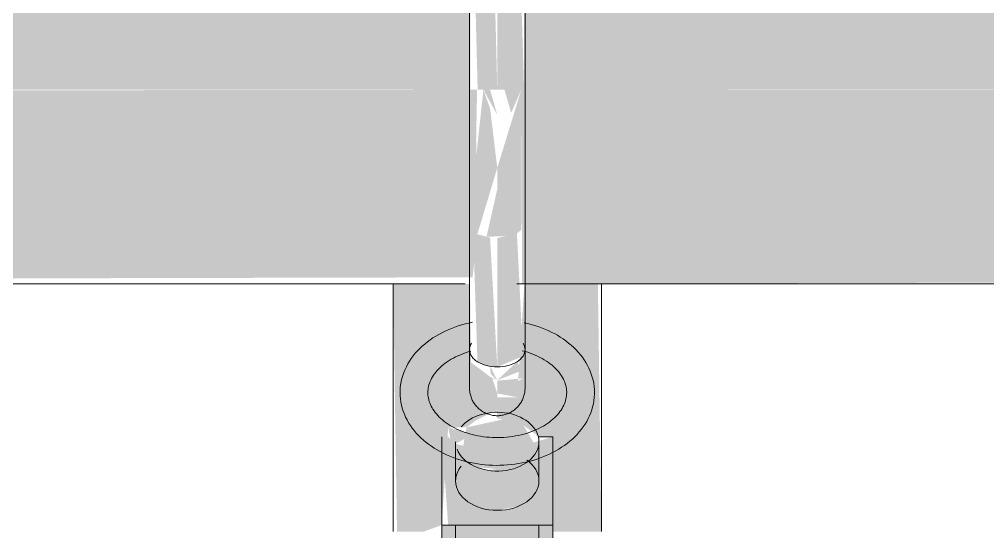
# Model space of a CAD drawing. Header units: inches. Extents: x 21380 to 98133, y -290 to 853.
# Drawn here: x 36579.25 to 36587.97, y 282.95 to 287.57 of the extents above; entities that cross this region are included whole.
import ezdxf

# ---------------------------------------------------------------- set-up
doc = ezdxf.new("R2010")
doc.units = ezdxf.units.IN
doc.header["$MEASUREMENT"] = 0
doc.layers.add('Q-SPCQ', color=91, linetype='Continuous', lineweight=9)

# ---------------------------------------------------------------- blocks, each defined once
blk = doc.blocks.new('Basketball_Backstop-Performance_Sports_Systems-3103-Ceiling_Hung - 27_-0_ to 27_-11 7_8_-706978-Building Section - East_West looking South')
at = {"layer": 'Q-SPCQ'}
h = blk.add_hatch(color=256, dxfattribs=at)
h.paths.add_polyline_path([(-24956.6117, 286.9375), (-24956.6764, 289.5), (-24956.8531, 289.5), (-24956.7884, 286.9375), (-24956.6764, 286.9375)], flags=0)
h.paths.add_polyline_path([(-24956.7313, 290.125), (-24956.6117, 290.125), (-24956.6764, 290.4375), (-24956.8531, 290.4375), (-24956.7838, 290.125), (-24956.7367, 290.125)], flags=0)
h = blk.add_hatch(color=256, dxfattribs=at)
h.paths.add_polyline_path([(-24956.6117, 286.9375), (-24956.3702, 286.9375), (-24956.4488, 289.5), (-24956.6117, 289.5), (-24956.6117, 288.8204)], flags=0)
h.paths.add_polyline_path([(-24956.547, 290.125), (-24956.3702, 290.125), (-24956.4349, 290.4375), (-24956.6117, 290.4375), (-24956.5527, 290.125)], flags=0)
h = blk.add_hatch(color=256, dxfattribs=at)
h.paths.add_polyline_path([(-24986.6117, 286.9375), (-24982.8531, 286.9375), (-24982.8531, 288.6875), (-24983.4867, 288.6188), (-24983.4867, 288.1875), (-24983.6742, 288.1875), (-24983.6742, 288.6875), (-24986.6117, 288.6279), (-24986.6117, 287.3904)], flags=0)
h.paths.add_polyline_path([(-24956.3618, 286.9375), (-24930.8531, 286.9695), (-24930.8531, 288.6875), (-24931.4867, 288.6279), (-24931.4867, 288.1875), (-24931.6742, 288.1984), (-24931.6742, 288.6875), (-24955.5492, 288.6279), (-24955.5492, 288.1875), (-24955.7367, 288.1875), (-24955.7919, 288.6875), (-24956.3702, 288.6279), (-24956.3702, 286.9375)], flags=0)
h.paths.add_polyline_path([(-24956.8531, 286.9375), (-24956.8531, 288.6875), (-24957.4867, 288.6279), (-24957.4867, 288.1875), (-24957.6742, 288.1875), (-24957.6742, 288.6875), (-24981.5492, 288.6131), (-24981.5492, 288.1875), (-24981.7367, 288.1875), (-24981.7367, 288.6875), (-24982.3702, 288.6155), (-24982.3702, 286.9375), (-24960.1785, 286.9375)], flags=0)
h.paths.add_polyline_path([(-24929.4724, 286.9375), (-24926.6117, 286.9375), (-24926.6117, 288.6875), (-24929.5492, 288.6279), (-24929.5492, 288.1875), (-24929.7367, 288.1894), (-24929.7367, 288.6875), (-24930.3702, 288.6279), (-24930.3702, 286.9375)], flags=0)
h = blk.add_hatch(color=256, dxfattribs=at)
h.paths.add_polyline_path([(-24930.7884, 286.9375), (-24930.6073, 286.7018), (-24930.4867, 286.9375), (-24930.7367, 286.9375)], flags=0)
h.paths.add_polyline_path([(-24956.3952, 286.9375), (-24956.547, 286.9375), (-24956.4867, 286.7297), (-24956.4349, 286.8473)], flags=0)
h.paths.add_polyline_path([(-24956.7367, 286.9375), (-24956.6117, 286.711), (-24956.6764, 286.9375)], flags=0)
h.paths.add_polyline_path([(-24982.4349, 286.9375), (-24982.7367, 286.8667), (-24982.6117, 286.6958), (-24982.4578, 286.9061)], flags=0)
h.paths.add_polyline_path([(-24982.3952, 286.9375), (-24982.4464, 286.9061), (-24982.4094, 286.9058)], flags=0)
h.paths.add_polyline_path([(-24956.7884, 285.6437), (-24956.8019, 286.4846), (-24956.7935, 286.9375), (-24982.3946, 286.9057), (-24982.3768, 285.1875), (-24956.8339, 285.2471), (-24956.79, 285.6449)], flags=0)
h.paths.add_polyline_path([(-24956.3952, 285.6745), (-24956.6117, 286.0424), (-24956.7084, 285.6131), (-24956.4867, 285.6201), (-24956.4332, 285.645)], flags=0)
h.paths.add_polyline_path([(-24956.3798, 285.1875), (-24930.7963, 285.2593), (-24930.8282, 286.9375), (-24956.3952, 286.9375), (-24956.3886, 285.1875)], flags=0)
h.paths.add_polyline_path([(-24982.8064, 285.1875), (-24982.7889, 285.4793), (-24982.8531, 286.9375), (-24986.6117, 286.9375), (-24986.6117, 285.1875), (-24982.8465, 285.1875)], flags=0)
h.paths.add_polyline_path([(-24930.3952, 286.9375), (-24930.4349, 286.9375), (-24930.4349, 286.8488)], flags=0)
h.paths.add_polyline_path([(-24926.6117, 285.1875), (-24926.6117, 286.9375), (-24930.3952, 286.9375), (-24930.3768, 285.1875)], flags=0)
for points in [[(-24956.7884, 285.6437), (-24956.6117, 286.2335), (-24956.6764, 286.7677), (-24956.7367, 286.9375), (-24956.8323, 286.0424), (-24956.79, 285.6582)], [(-24956.3952, 285.6745), (-24956.3952, 286.9375), (-24956.6117, 286.2335), (-24956.6117, 286.0424), (-24956.4349, 285.742)], [(-24956.6117, 284.4395), (-24956.6764, 285.6053), (-24956.8286, 285.6437), (-24956.79, 284.486), (-24956.7084, 284.4516)], [(-24956.6117, 284.4395), (-24956.3798, 284.537), (-24956.4349, 285.6437), (-24956.6117, 285.6002)], [(-24956.8998, 284.6225), (-24956.842, 284.649), (-24956.8821, 284.7963)], [(-24956.6117, 283.1472), (-24956.4242, 283.1827), (-24956.4242, 283.5363), (-24956.7087, 283.5098), (-24956.7992, 283.5363), (-24956.7992, 283.1827), (-24956.7087, 283.1562)], [(-24956.9867, 280.2291), (-24956.9867, 283.0146), (-24957.1117, 283.0146), (-24957.1117, 280.2291)], [(-24956.2367, 282.3959), (-24956.2367, 283.0146), (-24956.9867, 283.0146), (-24956.9867, 282.3959)], [(-24956.1117, 280.2291), (-24956.1117, 283.0146), (-24956.2367, 283.0146), (-24956.2367, 280.2291)]]:
    blk.add_hatch(color=256, dxfattribs=at).paths.add_polyline_path(points, flags=0)
h = blk.add_hatch(color=256, dxfattribs=at)
h.paths.add_polyline_path([(-24956.6117, 284.3199), (-24956.6764, 284.4476), (-24956.6712, 284.3757), (-24956.6298, 284.3369)], flags=0)
h.paths.add_polyline_path([(-24957.2746, 282.955), (-24957.1117, 283.0146), (-24957.0536, 283.8954), (-24956.8876, 283.8954), (-24956.7992, 283.9607), (-24956.6117, 284.0516), (-24956.8257, 284.1532), (-24956.79, 284.2848), (-24956.6117, 284.2004), (-24956.657, 284.3369), (-24956.8484, 284.4802), (-24956.8579, 285.1875), (-24957.5492, 285.1875), (-24957.5142, 282.955), (-24957.4186, 282.955)], flags=0)
h = blk.add_hatch(color=256, dxfattribs=at)
h.paths.add_polyline_path([(-24956.3819, 284.3369), (-24956.6117, 284.3158), (-24956.6117, 284.2004), (-24956.4104, 284.3199)], flags=0)
h.paths.add_polyline_path([(-24955.7967, 282.955), (-24955.6742, 282.955), (-24955.7061, 285.1875), (-24956.3678, 285.1875), (-24956.4336, 284.167), (-24956.6117, 284.167), (-24956.6117, 283.9781), (-24956.3758, 283.9131), (-24956.2367, 283.8101), (-24956.1117, 283.8101), (-24956.1117, 282.955), (-24955.7998, 282.955)], flags=0)
h = blk.add_hatch(color=256, dxfattribs=at)
h.paths.add_polyline_path([(-24956.6117, 284.0516), (-24956.6117, 284.2004), (-24956.8556, 284.3158), (-24956.8257, 284.1532)], flags=0)
h.paths.add_polyline_path([(-24956.6117, 284.3199), (-24956.8519, 284.4395), (-24956.8327, 284.4025), (-24956.7084, 284.3561)], flags=0)
h = blk.add_hatch(color=256, dxfattribs=at)
h.paths.add_polyline_path([(-24956.4336, 284.167), (-24956.4104, 284.3199), (-24956.6117, 284.2004)], flags=0)
h.paths.add_polyline_path([(-24956.6117, 284.3199), (-24956.3811, 284.4107), (-24956.4349, 284.4854), (-24956.5149, 284.4105)], flags=0)
h = blk.add_hatch(color=256, dxfattribs=at)
h.paths.add_polyline_path([(-24956.4242, 283.5363), (-24956.2494, 283.6973), (-24956.4242, 283.9956), (-24956.8876, 283.8954), (-24956.9364, 283.6333), (-24956.7992, 283.5363)], flags=0)
h.paths.add_polyline_path([(-24956.4436, 283.7211), (-24956.6117, 283.7659), (-24956.4242, 283.7613)], flags=0)
h = blk.add_hatch(color=256, dxfattribs=at)
h.paths.add_polyline_path([(-24956.9867, 283.0146), (-24956.1117, 283.0146), (-24956.1117, 283.8101), (-24956.2853, 283.7585), (-24956.2494, 283.6973), (-24956.5219, 283.5363), (-24956.7992, 283.5363), (-24956.9187, 283.7283), (-24956.9867, 283.7472), (-24957.0536, 283.8101), (-24957.1117, 283.8101), (-24957.0536, 283.0146)], flags=0)
h.paths.add_polyline_path([(-24956.6117, 283.1472), (-24956.7992, 283.2135), (-24956.7992, 283.5363), (-24956.5146, 283.5098), (-24956.4242, 283.5098), (-24956.4242, 283.1827), (-24956.5146, 283.1562)], flags=0)
h = blk.add_hatch(color=256, dxfattribs=at)
h.paths.add_polyline_path([(-24956.4436, 283.7211), (-24956.3907, 283.8306), (-24956.6117, 283.7659)], flags=0)
h.paths.add_polyline_path([(-24957.0216, 283.7283), (-24956.8326, 283.8306), (-24957.0536, 283.8954)], flags=0)
for p, q in [((-24956.8617, 289.5), (-24956.8617, 286.9375)), ((-24956.3617, 286.9375), (-24956.3617, 289.5)), ((-24956.8617, 285.7488), (-24956.8617, 284.6037)), ((-24956.3617, 284.5881), (-24956.3617, 285.7488)), ((-24982.484, 285.1875), (-24956.8993, 285.1875)), ((-24957.5492, 285.1875), (-24957.5492, 282.955)), ((-24956.8617, 285.1875), (-24956.8617, 284.7887)), ((-24956.4342, 285.1875), (-24930.7421, 285.1875)), ((-24956.3617, 284.5954), (-24956.3617, 285.1875)), ((-24955.6742, 282.955), (-24955.6742, 285.1875)), ((-24957.1117, 283.0146), (-24957.1117, 283.8101)), ((-24956.1117, 283.8101), (-24956.2367, 283.8101)), ((-24956.1117, 283.0146), (-24956.1117, 283.8101)), ((-24956.9867, 283.7659), (-24956.9867, 283.4124)), ((-24956.2367, 283.4124), (-24956.2367, 283.7659)), ((-24957.1117, 280.2291), (-24957.1117, 283.0146)), ((-24957.1117, 283.0146), (-24956.9867, 283.0146)), ((-24956.9867, 283.0146), (-24956.9867, 280.2291)), ((-24956.9867, 283.0146), (-24956.2367, 283.0146)), ((-24956.2367, 280.2291), (-24956.2367, 283.0146)), ((-24956.2367, 283.0146), (-24956.1117, 283.0146)), ((-24956.1117, 283.0146), (-24956.1117, 280.2291))]:
    blk.add_line(p, q, dxfattribs=at)
at = {"layer": 'Q-SPCQ', "flags": 128}
for points in [[(-24956.8617, 286.9375), (-24956.8617, 286.8575), (-24956.8617, 286.7777), (-24956.8617, 286.6981), (-24956.8617, 286.6189), (-24956.8617, 286.5402), (-24956.8617, 286.4621), (-24956.8617, 286.3848), (-24956.8617, 286.3084), (-24956.8617, 286.233), (-24956.8617, 286.1587), (-24956.8617, 286.0856), (-24956.8617, 286.0139), (-24956.8617, 285.9437), (-24956.8617, 285.8751), (-24956.8617, 285.8082), (-24956.8617, 285.7488)], [(-24956.3617, 285.7488), (-24956.3617, 285.8141), (-24956.3617, 285.8811), (-24956.3617, 285.9499), (-24956.3617, 286.0202), (-24956.3617, 286.092), (-24956.3617, 286.1652), (-24956.3617, 286.2396), (-24956.3617, 286.3151), (-24956.3617, 286.3916), (-24956.3617, 286.469), (-24956.3617, 286.5471), (-24956.3617, 286.6258), (-24956.3617, 286.7051), (-24956.3617, 286.7847), (-24956.3617, 286.8646), (-24956.3617, 286.9375)], [(-24956.8351, 284.8418), (-24956.8674, 284.835), (-24956.8994, 284.8272), (-24956.9311, 284.8186), (-24956.9623, 284.809), (-24956.993, 284.7986), (-24957.0232, 284.7872), (-24957.0528, 284.7749), (-24957.0818, 284.7618), (-24957.1102, 284.7478), (-24957.1379, 284.7329), (-24957.1649, 284.7172), (-24957.1911, 284.7006), (-24957.2165, 284.6832), (-24957.2411, 284.665), (-24957.2647, 284.646), (-24957.2875, 284.6262), (-24957.3092, 284.6057), (-24957.3299, 284.5843), (-24957.3495, 284.5623), (-24957.3681, 284.5395), (-24957.3854, 284.516), (-24957.4015, 284.4918), (-24957.4164, 284.4671), (-24957.43, 284.4417), (-24957.4422, 284.4157), (-24957.453, 284.3893), (-24957.4624, 284.3624), (-24957.4703, 284.3351), (-24957.4767, 284.3074), (-24957.4815, 284.2795), (-24957.4848, 284.2514), (-24957.4864, 284.2231), (-24957.4867, 284.2079)], [(-24955.7367, 284.2079), (-24955.7375, 284.2361), (-24955.7399, 284.2643), (-24955.7438, 284.2924), (-24955.7494, 284.3202), (-24955.7565, 284.3477), (-24955.765, 284.3748), (-24955.7751, 284.4015), (-24955.7865, 284.4277), (-24955.7994, 284.4534), (-24955.8136, 284.4785), (-24955.829, 284.503), (-24955.8458, 284.5269), (-24955.8637, 284.55), (-24955.8827, 284.5725), (-24955.9028, 284.5942), (-24955.924, 284.6152), (-24955.9462, 284.6354), (-24955.9694, 284.6549), (-24955.9934, 284.6735), (-24956.0184, 284.6913), (-24956.0441, 284.7084), (-24956.0707, 284.7245), (-24956.098, 284.7399), (-24956.1261, 284.7543), (-24956.1548, 284.7679), (-24956.1841, 284.7807), (-24956.214, 284.7925), (-24956.2444, 284.8035), (-24956.2754, 284.8135), (-24956.3068, 284.8227), (-24956.3386, 284.8309), (-24956.3707, 284.8382)], [(-24956.8617, 284.5954), (-24956.8617, 284.5657), (-24956.8617, 284.5371), (-24956.8617, 284.5096), (-24956.8617, 284.4833), (-24956.8617, 284.4582), (-24956.8617, 284.4345), (-24956.8617, 284.412), (-24956.8617, 284.3908), (-24956.8617, 284.371), (-24956.8617, 284.3527), (-24956.8617, 284.3357), (-24956.8617, 284.3203), (-24956.8617, 284.3063), (-24956.8617, 284.2938), (-24956.8617, 284.2829), (-24956.8617, 284.2735), (-24956.8617, 284.2656), (-24956.8617, 284.2594), (-24956.8617, 284.2547), (-24956.8617, 284.2516), (-24956.8617, 284.2501)], [(-24956.8617, 284.25), (-24956.8617, 284.2508), (-24956.8617, 284.2532), (-24956.8617, 284.2572), (-24956.8617, 284.2628), (-24956.8617, 284.2699), (-24956.8617, 284.2787), (-24956.8617, 284.2889), (-24956.8617, 284.3008), (-24956.8617, 284.3141), (-24956.8617, 284.3289), (-24956.8617, 284.3452), (-24956.8617, 284.363), (-24956.8617, 284.3822), (-24956.8617, 284.4027), (-24956.8617, 284.4247), (-24956.8617, 284.4479), (-24956.8617, 284.4724), (-24956.8617, 284.4982), (-24956.8617, 284.5252), (-24956.8617, 284.5533), (-24956.8617, 284.5825), (-24956.8617, 284.5954)], [(-24956.3617, 284.5954), (-24956.3617, 284.5657), (-24956.3617, 284.5371), (-24956.3617, 284.5096), (-24956.3617, 284.4833), (-24956.3617, 284.4582), (-24956.3617, 284.4344), (-24956.3617, 284.412), (-24956.3617, 284.3908), (-24956.3617, 284.371), (-24956.3617, 284.3527), (-24956.3617, 284.3357), (-24956.3617, 284.3203), (-24956.3617, 284.3063), (-24956.3617, 284.2938), (-24956.3617, 284.2829), (-24956.3617, 284.2735), (-24956.3617, 284.2656), (-24956.3617, 284.2594), (-24956.3617, 284.2547), (-24956.3617, 284.2516), (-24956.3617, 284.2501)], [(-24956.3617, 284.25), (-24956.3617, 284.2508), (-24956.3617, 284.2532), (-24956.3617, 284.2572), (-24956.3617, 284.2628), (-24956.3617, 284.2699), (-24956.3617, 284.2787), (-24956.3617, 284.2889), (-24956.3617, 284.3008), (-24956.3617, 284.3141), (-24956.3617, 284.3289), (-24956.3617, 284.3452), (-24956.3617, 284.363), (-24956.3617, 284.3822), (-24956.3617, 284.4027), (-24956.3617, 284.4247), (-24956.3617, 284.4479), (-24956.3617, 284.4724), (-24956.3617, 284.4982), (-24956.3617, 284.5252), (-24956.3617, 284.5533), (-24956.3617, 284.5825), (-24956.3617, 284.5954)], [(-24957.2367, 284.2079), (-24957.2363, 284.222), (-24957.2351, 284.2362), (-24957.233, 284.2503), (-24957.2302, 284.2645), (-24957.2266, 284.2788), (-24957.222, 284.293), (-24957.2167, 284.3073), (-24957.2104, 284.3216), (-24957.2032, 284.336), (-24957.1952, 284.3502), (-24957.1862, 284.3645), (-24957.1762, 284.3787), (-24957.1654, 284.3927), (-24957.1536, 284.4066), (-24957.1408, 284.4204), (-24957.1272, 284.4339), (-24957.1126, 284.4472), (-24957.0971, 284.4602), (-24957.0807, 284.4729), (-24957.0634, 284.4853), (-24957.0453, 284.4972), (-24957.0264, 284.5087), (-24957.0068, 284.5197), (-24956.9863, 284.5303), (-24956.9652, 284.5403), (-24956.9434, 284.5498), (-24956.921, 284.5587), (-24956.8979, 284.567), (-24956.8744, 284.5746), (-24956.8503, 284.5816)], [(-24956.3862, 284.5851), (-24956.3619, 284.5785), (-24956.338, 284.5712), (-24956.3147, 284.5632), (-24956.292, 284.5547), (-24956.2698, 284.5455), (-24956.2483, 284.5358), (-24956.2275, 284.5255), (-24956.2074, 284.5147), (-24956.1881, 284.5035), (-24956.1696, 284.4918), (-24956.1519, 284.4796), (-24956.135, 284.4671), (-24956.119, 284.4543), (-24956.1039, 284.4412), (-24956.0898, 284.4277), (-24956.0765, 284.4141), (-24956.0642, 284.4003), (-24956.0528, 284.3863), (-24956.0424, 284.3721), (-24956.0329, 284.3579), (-24956.0243, 284.3437), (-24956.0167, 284.3294), (-24956.0099, 284.3151), (-24956.0041, 284.3008), (-24955.9991, 284.2865), (-24955.995, 284.2722), (-24955.9917, 284.258), (-24955.9892, 284.2438), (-24955.9876, 284.2297), (-24955.9868, 284.2155), (-24955.9867, 284.2079)], [(-24956.6117, 284), (-24956.6217, 284.0002), (-24956.6316, 284.0008), (-24956.6416, 284.0018), (-24956.6515, 284.0032), (-24956.6613, 284.005), (-24956.6711, 284.0072), (-24956.6807, 284.0097), (-24956.6903, 284.0127), (-24956.6997, 284.016), (-24956.709, 284.0197), (-24956.7181, 284.0238), (-24956.7271, 284.0283), (-24956.7359, 284.033), (-24956.7445, 284.0382), (-24956.7528, 284.0437), (-24956.761, 284.0495), (-24956.7689, 284.0556), (-24956.7765, 284.062), (-24956.7839, 284.0688), (-24956.791, 284.0758), (-24956.7978, 284.0831), (-24956.8043, 284.0907), (-24956.8106, 284.0985), (-24956.8165, 284.1066), (-24956.822, 284.1149), (-24956.8273, 284.1234), (-24956.8322, 284.1322), (-24956.8367, 284.1411), (-24956.8409, 284.1502), (-24956.8447, 284.1594), (-24956.8481, 284.1688), (-24956.8512, 284.1783), (-24956.8538, 284.188), (-24956.8561, 284.1977), (-24956.858, 284.2075), (-24956.8595, 284.2174), (-24956.8606, 284.2273), (-24956.8613, 284.2373), (-24956.8616, 284.2473), (-24956.8617, 284.25)], [(-24956.3617, 284.25), (-24956.3619, 284.24), (-24956.3625, 284.23), (-24956.3635, 284.2201), (-24956.3649, 284.2102), (-24956.3666, 284.2003), (-24956.3688, 284.1906), (-24956.3714, 284.1809), (-24956.3744, 284.1714), (-24956.3777, 284.1619), (-24956.3814, 284.1526), (-24956.3855, 284.1435), (-24956.3899, 284.1346), (-24956.3947, 284.1258), (-24956.3998, 284.1172), (-24956.4053, 284.1088), (-24956.4111, 284.1007), (-24956.4173, 284.0928), (-24956.4237, 284.0852), (-24956.4305, 284.0778), (-24956.4375, 284.0707), (-24956.4448, 284.0638), (-24956.4524, 284.0573), (-24956.4602, 284.0511), (-24956.4683, 284.0452), (-24956.4766, 284.0396), (-24956.4851, 284.0344), (-24956.4938, 284.0295), (-24956.5027, 284.025), (-24956.5118, 284.0208), (-24956.5211, 284.017), (-24956.5305, 284.0136), (-24956.54, 284.0105), (-24956.5496, 284.0078), (-24956.5594, 284.0055), (-24956.5692, 284.0036), (-24956.5791, 284.0021), (-24956.589, 284.001), (-24956.599, 284.0003), (-24956.609, 284), (-24956.6117, 284)], [(-24957.4867, 284.2079), (-24957.4859, 284.1796), (-24957.4835, 284.1514), (-24957.4795, 284.1234), (-24957.4739, 284.0956), (-24957.4669, 284.0681), (-24957.4583, 284.0409), (-24957.4482, 284.0142), (-24957.4368, 283.988), (-24957.4239, 283.9623), (-24957.4097, 283.9372), (-24957.3943, 283.9127), (-24957.3776, 283.8889), (-24957.3597, 283.8657), (-24957.3406, 283.8432), (-24957.3205, 283.8215), (-24957.2993, 283.8005), (-24957.2771, 283.7803), (-24957.254, 283.7609), (-24957.2299, 283.7422), (-24957.205, 283.7244), (-24957.1792, 283.7074), (-24957.1526, 283.6912), (-24957.1253, 283.6759), (-24957.0973, 283.6614), (-24957.0686, 283.6478), (-24957.0392, 283.6351), (-24957.0093, 283.6232), (-24956.9789, 283.6123), (-24956.948, 283.6022), (-24956.9166, 283.5931), (-24956.8848, 283.5848), (-24956.8526, 283.5775), (-24956.8201, 283.5711), (-24956.7873, 283.5657), (-24956.7543, 283.5612), (-24956.7211, 283.5576), (-24956.6877, 283.555), (-24956.6542, 283.5533), (-24956.6207, 283.5526), (-24956.5872, 283.5528), (-24956.5537, 283.554), (-24956.5203, 283.5561), (-24956.487, 283.5591), (-24956.4538, 283.5631), (-24956.4209, 283.5681), (-24956.3883, 283.574), (-24956.3559, 283.5808), (-24956.3239, 283.5885), (-24956.2923, 283.5971), (-24956.2611, 283.6067), (-24956.2303, 283.6172), (-24956.2001, 283.6286), (-24956.1705, 283.6408), (-24956.1415, 283.6539), (-24956.1131, 283.668), (-24956.0854, 283.6828), (-24956.0584, 283.6985), (-24956.0322, 283.7151), (-24956.0068, 283.7325), (-24955.9822, 283.7507), (-24955.9586, 283.7697), (-24955.9359, 283.7895), (-24955.9141, 283.8101), (-24955.8934, 283.8314), (-24955.8738, 283.8535), (-24955.8553, 283.8763), (-24955.8379, 283.8998), (-24955.8218, 283.9239), (-24955.8069, 283.9487), (-24955.7933, 283.9741), (-24955.7811, 284), (-24955.7703, 284.0265), (-24955.7609, 284.0534), (-24955.753, 284.0807), (-24955.7466, 284.1083), (-24955.7418, 284.1362), (-24955.7386, 284.1644), (-24955.7369, 284.1926), (-24955.7367, 284.2079)], [(-24955.9867, 284.2079), (-24955.9871, 284.1937), (-24955.9883, 284.1796), (-24955.9903, 284.1654), (-24955.9931, 284.1512), (-24955.9968, 284.137), (-24956.0013, 284.1227), (-24956.0067, 284.1084), (-24956.0129, 284.0941), (-24956.0201, 284.0798), (-24956.0282, 284.0655), (-24956.0371, 284.0513), (-24956.0471, 284.0371), (-24956.0579, 284.023), (-24956.0698, 284.0091), (-24956.0825, 283.9953), (-24956.0962, 283.9818), (-24956.1108, 283.9685), (-24956.1263, 283.9555), (-24956.1426, 283.9428), (-24956.1599, 283.9305), (-24956.178, 283.9185), (-24956.1969, 283.907), (-24956.2166, 283.896), (-24956.237, 283.8855), (-24956.2581, 283.8754), (-24956.2799, 283.866), (-24956.3024, 283.8571), (-24956.3254, 283.8488), (-24956.349, 283.8411), (-24956.373, 283.8341), (-24956.3976, 283.8278), (-24956.4225, 283.8221), (-24956.4478, 283.8171), (-24956.4734, 283.8129), (-24956.4993, 283.8093), (-24956.5254, 283.8065), (-24956.5517, 283.8045), (-24956.5781, 283.8031), (-24956.6045, 283.8026), (-24956.631, 283.8027), (-24956.6574, 283.8037), (-24956.6837, 283.8053), (-24956.7099, 283.8077), (-24956.7359, 283.8109), (-24956.7617, 283.8147), (-24956.7872, 283.8193), (-24956.8123, 283.8246), (-24956.8371, 283.8306), (-24956.8614, 283.8373), (-24956.8853, 283.8446), (-24956.9086, 283.8525), (-24956.9314, 283.8611), (-24956.9535, 283.8702), (-24956.975, 283.88), (-24956.9958, 283.8902), (-24957.0159, 283.901), (-24957.0352, 283.9123), (-24957.0538, 283.924), (-24957.0715, 283.9361), (-24957.0883, 283.9486), (-24957.1043, 283.9614), (-24957.1194, 283.9746), (-24957.1336, 283.988), (-24957.1468, 284.0016), (-24957.1591, 284.0155), (-24957.1705, 284.0295), (-24957.1809, 284.0436), (-24957.1904, 284.0578), (-24957.199, 284.0721), (-24957.2066, 284.0864), (-24957.2134, 284.1007), (-24957.2192, 284.115), (-24957.2242, 284.1293), (-24957.2283, 284.1435), (-24957.2316, 284.1577), (-24957.2341, 284.1719), (-24957.2357, 284.1861), (-24957.2365, 284.2002), (-24957.2367, 284.2079)]]:
    blk.add_lwpolyline(points, dxfattribs=at)
at = {"layer": 'Q-SPCQ'}
for centre, start_param, end_param in [((-24956.6117, 283.7659), 0, 2.617994), ((-24956.6117, 283.7659), 3.403392, 6.283185), ((-24956.6117, 283.4124), 0, 0.785398), ((-24956.6117, 283.4124), 2.617994, 3.141593), ((-24956.6117, 283.4124), 3.141593, 6.283185)]:
    blk.add_ellipse(centre, major_axis=(0.375, 0), ratio=0.707107, start_param=start_param, end_param=end_param, dxfattribs=at)
for points in [[(-24956.8579, 284.5684), (-24956.8629, 284.5862), (-24956.8628, 284.6046), (-24956.8579, 284.6226)], [(-24956.3655, 284.6226), (-24956.3604, 284.6046), (-24956.3605, 284.5862), (-24956.3655, 284.5683)]]:
    blk.add_open_spline(points, degree=3, dxfattribs=at)
for points, knots in [([(-24956.6117, 284.4395), (-24956.6448, 284.4395), (-24956.7109, 284.4477), (-24956.7809, 284.4773), (-24956.8223, 284.5094), (-24956.845, 284.5367), (-24956.8586, 284.5655), (-24956.8647, 284.6053), (-24956.8556, 284.6352), (-24956.8435, 284.6539)], [-1, -1, -1, -1, -0.875, -0.75, -0.6875, -0.625, -0.5625, -0.5, -0.375, -0.375, -0.375, -0.375]), ([(-24956.3798, 284.654), (-24956.3738, 284.6446), (-24956.3647, 284.6253), (-24956.3586, 284.5854), (-24956.3737, 284.5358), (-24956.4283, 284.4832), (-24956.5124, 284.4477), (-24956.5785, 284.4395), (-24956.6117, 284.4395)], [-0.625, -0.625, -0.625, -0.625, -0.5625, -0.5, -0.375, -0.25, -0.125, 0, 0, 0, 0])]:
    blk.add_open_spline(points, degree=3, knots=knots, dxfattribs=at)

msp = doc.modelspace()

# ---------------------------------------------------------------- block references
at = {"layer": 'Q-SPCQ'}
msp.add_blockref('Basketball_Backstop-Performance_Sports_Systems-3103-Ceiling_Hung - 27_-0_ to 27_-11 7_8_-706978-Building Section - East_West looking South', (61540.1688, 0), dxfattribs=at)

doc.saveas('drawing.dxf')
